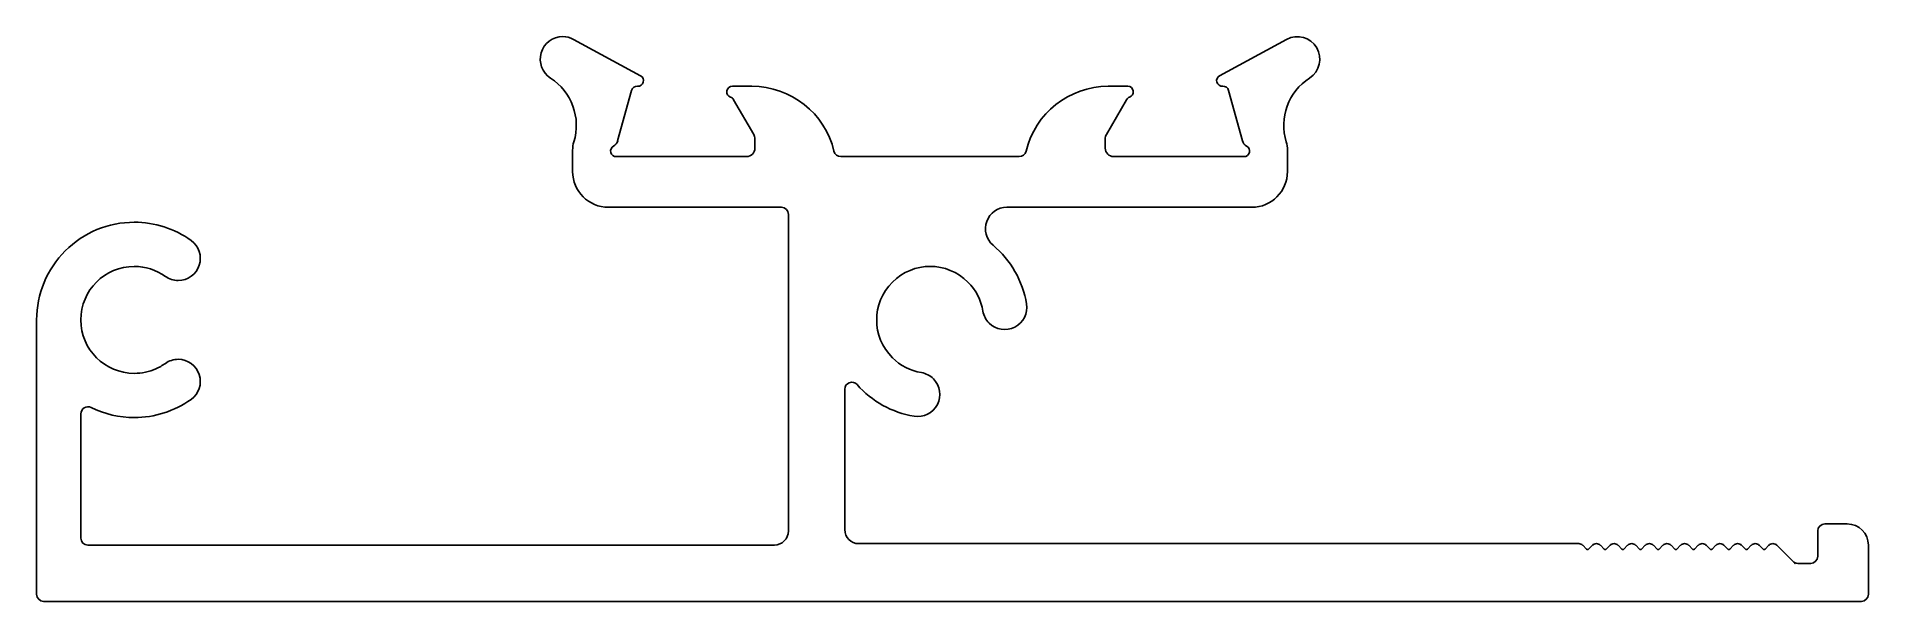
# Model space of a CAD drawing. Header units: inches. Extents: x -26.7 to 38.4, y 0.1 to 20.2.
import ezdxf

# ---------------------------------------------------------------- set-up
doc = ezdxf.new("R2010")
doc.units = ezdxf.units.IN
doc.header["$MEASUREMENT"] = 0
doc.layers.add('1', color=7, linetype='Continuous')
doc.layers.add('CLIP', color=7, linetype='Continuous')

msp = doc.modelspace()

# ---------------------------------------------------------------- linework, layer by layer
at = {"layer": '1', "color": 7, "linetype": 'Continuous'}
for p, q in [((-22.465, 8.357), (-22.465, 8.357)), ((-25.134, 6.749), (-25.134, 6.754))]:
    msp.add_line(p, q, dxfattribs=at)
for centre, radius, start, end in [((-6.388, 15.364), 1.27, 180, 270), ((16.472, 15.364), 1.27, 270, 360), ((7.771, 13.332), 0.762, 90, 229.91805), ((-23.234, 10.094), 1.9, 293.87054, 305.53268), ((-21.673, 7.909), 0.785, 90, 125.53268), ((-21.673, 7.909), 0.785, 305.53275, 90), ((-23.234, 10.094), 3.47, 270.00001, 305.53275), ((-24.88, 6.754), 0.254, 63.76876, 180), ((-23.234, 10.094), 3.47, 243.76876, 270.00001)]:
    msp.add_arc(centre, radius, start, end, dxfattribs=at)
at = {"layer": '1', "color": 7}
msp.add_point((35.774, 1.444), dxfattribs=at)
at = {"layer": 'CLIP', "color": 7, "linetype": 'Continuous'}
for p, q in [((-7.628, 20.061), (-5.244, 18.77)), ((15.329, 18.77), (17.713, 20.061)), ((-5.565, 18.249), (-6.058, 16.455)), ((-1.983, 18.394), (-1.29, 18.394)), ((11.374, 18.394), (12.067, 18.394)), ((16.142, 16.455), (15.649, 18.249)), ((-1.223, 16.678), (-1.937, 17.915)), ((12.022, 17.915), (11.307, 16.678)), ((-1.183, 16.194), (-1.183, 16.528)), ((11.267, 16.528), (11.267, 16.194)), ((-7.658, 15.364), (-7.658, 16.126)), ((-6.109, 15.894), (-1.483, 15.894)), ((1.872, 15.894), (8.212, 15.894)), ((8.455, 16.087), (8.455, 16.087)), ((11.567, 15.894), (16.194, 15.894)), ((17.742, 16.126), (17.742, 15.364)), ((-0.24, 14.094), (-6.388, 14.094)), ((0.01, 7.713), (0.01, 13.844)), ((16.472, 14.094), (7.771, 14.094)), ((-26.704, 0.344), (-26.704, 10.094)), ((0.01, 2.594), (0.01, 7.713)), ((2.01, 7.629), (2.01, 2.644)), ((-25.134, 6.749), (-25.134, 2.344)), ((36.834, 2.844), (37.634, 2.844)), ((-24.884, 2.094), (-0.49, 2.094)), ((2.51, 2.144), (28.093, 2.144)), ((28.237, 2.085), (28.371, 1.95)), ((28.442, 1.95), (28.577, 2.085)), ((28.864, 2.085), (28.998, 1.95)), ((29.069, 1.95), (29.204, 2.085)), ((29.491, 2.085), (29.625, 1.95)), ((29.696, 1.95), (29.83, 2.085)), ((30.118, 2.085), (30.252, 1.95)), ((30.323, 1.95), (30.457, 2.085)), ((30.745, 2.085), (30.879, 1.95)), ((30.95, 1.95), (31.084, 2.085)), ((31.372, 2.085), (31.506, 1.95)), ((31.577, 1.95), (31.711, 2.085)), ((31.999, 2.085), (32.133, 1.95)), ((32.204, 1.95), (32.338, 2.085)), ((32.625, 2.085), (32.76, 1.95)), ((32.831, 1.95), (32.965, 2.085)), ((33.252, 2.085), (33.387, 1.95)), ((33.457, 1.95), (33.592, 2.085)), ((33.879, 2.085), (34.014, 1.95)), ((34.084, 1.95), (34.219, 2.085)), ((34.506, 2.085), (34.641, 1.95)), ((34.711, 1.95), (34.846, 2.085)), ((35.133, 2.085), (35.7, 1.517)), ((36.584, 1.694), (36.584, 2.594)), ((38.384, 2.094), (38.384, 0.344)), ((35.877, 1.444), (36.334, 1.444)), ((38.134, 0.094), (-26.454, 0.094))]:
    msp.add_line(p, q, dxfattribs=at)
for centre, radius, start, end in [((-8.009, 19.358), 0.8, 90, 237.19384), ((-8.009, 19.358), 0.8, 61.56358, 90), ((18.094, 19.358), 0.8, 302.80616, 118.43642), ((-9.526, 17.004), 2, 342.97114, 57.19384), ((-5.372, 18.196), 0.2, 85.3109, 164.64258), ((-5.34, 18.594), 0.2, 265.3109, 61.56358), ((-1.983, 18.194), 0.2, 90, 251.40961), ((-1.29, 15.394), 3, 13.34243, 89.99995), ((11.374, 15.394), 3, 90.00005, 166.65757), ((12.067, 18.194), 0.2, 288.59039, 90), ((15.424, 18.594), 0.2, 118.43642, 274.6891), ((15.457, 18.196), 0.2, 15.35742, 94.6891), ((19.611, 17.004), 2, 122.80616, 197.02886), ((-2.11, 17.815), 0.2, 30.00002, 71.40961), ((12.195, 17.815), 0.2, 108.59039, 149.99998), ((-6.658, 16.126), 1, 162.97114, 180), ((-6.347, 16.534), 0.3, 298.39898, 344.64258), ((-1.483, 16.528), 0.3, 0, 30.00002), ((11.567, 16.528), 0.3, 149.99998, 180), ((16.431, 16.534), 0.3, 195.35742, 241.60102), ((16.742, 16.126), 1, 360, 17.02886), ((-6.109, 16.094), 0.2, 118.39898, 270), ((-1.483, 16.194), 0.3, 270, 0), ((1.872, 16.144), 0.25, 193.34243, 270), ((8.212, 16.144), 0.25, 270, 346.65757), ((11.567, 16.194), 0.3, 180, 270), ((16.194, 16.094), 0.2, 270, 61.60102), ((-0.24, 13.844), 0.25, 0, 90), ((-23.234, 10.094), 3.47, 90.00001, 180.00014), ((-23.234, 10.094), 3.47, 54.4669, 90.00001), ((-21.673, 12.279), 0.785, 270, 54.46694), ((5.046, 10.094), 3.47, 9.4669, 49.91805), ((-23.234, 10.094), 1.9, 90, 270), ((-23.234, 10.094), 1.9, 54.46694, 90), ((5.046, 10.094), 1.9, 45, 225), ((-21.673, 12.279), 0.785, 234.46694, 270), ((5.046, 10.094), 1.9, 9.46694, 45), ((7.695, 10.536), 0.785, 225, 9.46694), ((7.695, 10.536), 0.785, 189.46694, 225), ((5.046, 10.094), 1.9, 225, 260.53306), ((-23.234, 10.094), 1.9, 270, 293.87049), ((2.26, 7.629), 0.25, 41.50284, 180), ((4.604, 7.446), 0.785, 260.53306, 45), ((4.604, 7.446), 0.785, 45, 80.53306), ((5.046, 10.094), 3.47, 221.50284, 260.53309), ((2.51, 2.644), 0.5, 180, 270), ((36.834, 2.594), 0.25, 90, 180), ((37.634, 2.094), 0.75, 0, 90), ((-24.884, 2.344), 0.25, 180, 270), ((-0.49, 2.594), 0.5, 270, 0), ((28.093, 1.941), 0.203, 45, 90), ((28.72, 1.941), 0.203, 90, 135), ((28.72, 1.941), 0.203, 45, 90), ((29.347, 1.941), 0.203, 90, 135), ((29.347, 1.941), 0.203, 45, 90), ((29.974, 1.941), 0.203, 90, 135), ((29.974, 1.941), 0.203, 45, 90), ((30.601, 1.941), 0.203, 90, 135), ((30.601, 1.941), 0.203, 45, 90), ((31.228, 1.941), 0.203, 90, 135), ((31.228, 1.941), 0.203, 45, 90), ((31.855, 1.941), 0.203, 90, 135), ((31.855, 1.941), 0.203, 45, 90), ((32.482, 1.941), 0.203, 90, 135), ((32.482, 1.941), 0.203, 45, 90), ((33.109, 1.941), 0.203, 90, 135), ((33.109, 1.941), 0.203, 45, 90), ((33.736, 1.941), 0.203, 90, 135), ((33.736, 1.941), 0.203, 45, 90), ((34.363, 1.941), 0.203, 90, 135), ((34.363, 1.941), 0.203, 45, 90), ((34.989, 1.941), 0.203, 90, 135), ((34.989, 1.941), 0.203, 45, 90), ((28.407, 1.986), 0.05, 224.99996, 315.00004), ((29.034, 1.986), 0.05, 224.99996, 315.00004), ((29.661, 1.986), 0.05, 224.99996, 315.00004), ((30.288, 1.986), 0.05, 224.99996, 315.00004), ((30.914, 1.986), 0.05, 224.99996, 315.00004), ((31.541, 1.986), 0.05, 224.99996, 315.00004), ((32.168, 1.986), 0.05, 224.99996, 315.00004), ((32.795, 1.986), 0.05, 224.99996, 315.00004), ((33.422, 1.986), 0.05, 224.99996, 315.00004), ((34.049, 1.986), 0.05, 224.99996, 315.00004), ((34.676, 1.986), 0.05, 224.99996, 315.00004), ((35.877, 1.694), 0.25, 225, 270), ((36.334, 1.694), 0.25, 270, 0), ((-26.454, 0.344), 0.25, 180, 270), ((38.134, 0.344), 0.25, 270, 0)]:
    msp.add_arc(centre, radius, start, end, dxfattribs=at)

doc.saveas('drawing.dxf')
